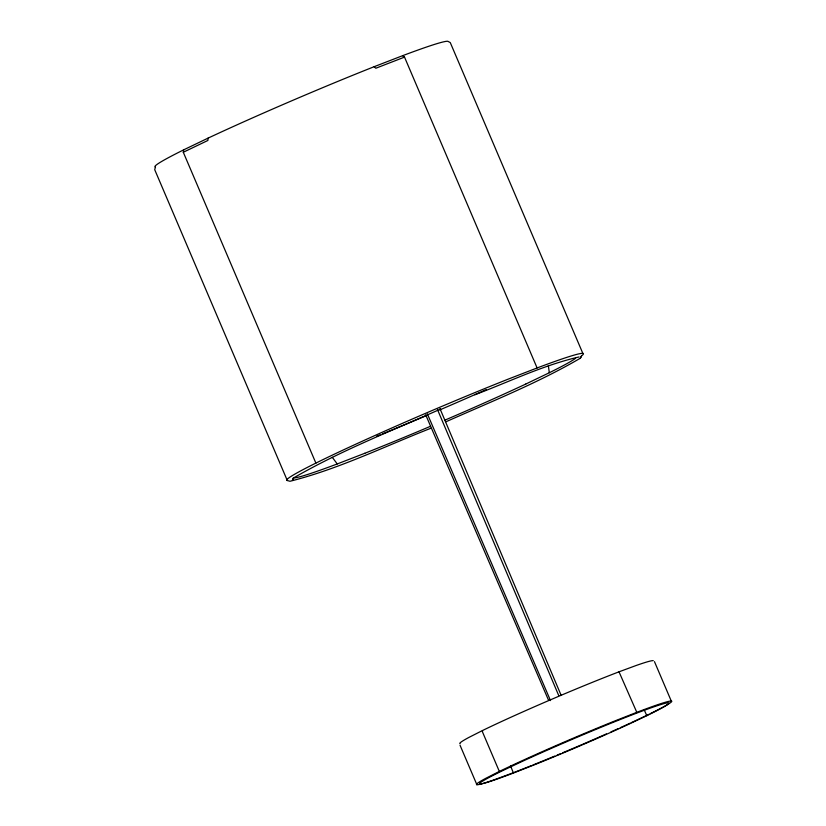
<?xml version="1.0" encoding="UTF-8"?>
<svg xmlns="http://www.w3.org/2000/svg" width="826" height="826" viewBox="0 0 826 826"><rect width="100%" height="100%" fill="white"/><g stroke="black" fill="none" stroke-linecap="round" stroke-linejoin="round"><path stroke-width="1.24" d="M582.846 353.414L450.263 42.58L447.847 41.3A161.38 7.042 -23.1 0 0 402.561 55.703L374.168 66.689A158.654 6.918 -23.1 0 0 208.069 138.128L207.894 140.451L183.3 152.263L315.883 463.097A163.135 7.114 -23.1 0 0 287.303 480.515L154.71 169.681L155.443 167.048M183.3 152.263L183.733 149.816L208.069 138.128M293.416 477.882L292.435 480.226L293.591 477.924C340.467 450.81 391.173 431.007 440.578 409.066M446.081 421.714C491.264 401.581 537.54 383.192 580.337 358.226L581.525 355.892M580.337 358.226L581.638 355.779A163.176 7.114 -23.1 0 0 537.086 367.962M653.273 660.655A106.771 4.657 -23.1 0 0 636.113 665.508L619.015 671.817A104.881 4.574 -23.1 0 0 482.456 730.545L468.879 737.432A106.771 4.657 -23.1 0 0 460.165 743.699M650.165 713.695A107.287 4.677 -23.1 0 0 636.784 712.332L615.318 720.757A105.542 4.605 -23.1 0 0 499.348 771.443L485.647 778.391A107.473 4.688 -23.1 0 0 482.394 783.647M525.739 384.069L549.311 372.743A156.351 6.825 -23.1 0 0 575.546 358.319M644.208 709.854L646.82 715.667L628.596 724.288A102.279 4.46 -23.1 0 1 534.277 764.845L513.442 773.033L510.551 765.939M430.852 428.26C384.245 446.556 338.65 469.003 289.988 481.269L287.293 480.515M474.857 394.766C509.363 381.767 543.043 365.237 579.088 356.946M315.904 463.087A160.523 7 -23.1 0 1 508.413 379.051L537.106 367.962L404.523 57.118L375.789 68.248L374.168 66.689M293.426 477.882A156.382 6.825 -23.1 0 0 337.276 463.933L364.803 453.278M402.592 55.693L404.523 57.118M619.015 671.817L636.805 712.332M332.3 457.325L337.256 463.944M427.321 413.785L550.508 700.603M425.669 414.755L548.557 700.262M654.471 661.647L671.29 701.088M499.338 771.443L482.518 732.001L482.467 730.535M460.051 745.258L476.881 784.7M437.429 409.438L558.768 695.647M439.959 408.612L560.957 694.924M548.361 365.66L549.311 372.743M486.225 389.593A157.849 6.887 -23.1 0 1 439.7 409.944M425.627 415.943A157.849 6.887 -23.1 0 1 382.49 433.877M380.115 434.848A157.849 6.887 -23.1 0 1 376.573 436.283M155.464 167.038A161.411 7.042 -23.1 0 1 183.764 149.805M525.739 384.069A153.698 6.701 -23.1 0 1 444.491 420.32M430.294 426.371A153.698 6.701 -23.1 0 1 364.793 453.288M648.854 714.335A105.604 4.605 -23.1 0 1 631.281 722.657M630.073 723.225A105.604 4.605 -23.1 0 1 620.295 727.696M618.013 728.728A105.604 4.605 -23.1 0 1 611.023 731.867M606.387 733.932A105.604 4.605 -23.1 0 1 582.598 744.319M581.452 744.815A105.604 4.605 -23.1 0 1 562.857 752.703M560.555 753.673A105.604 4.605 -23.1 0 1 557.137 755.098M554.773 756.079A105.604 4.605 -23.1 0 1 532.832 765.041M531.562 765.547A105.604 4.605 -23.1 0 1 511.346 773.477L494.154 779.816A107.473 4.688 -23.1 0 1 483.293 783.389M646.799 715.677A104.097 4.543 -23.1 0 0 635.132 713.716A102.403 4.471 -23.1 0 0 519.957 762.46L501.764 771.071A104.086 4.543 -23.1 0 0 513.462 773.022"/></g></svg>
